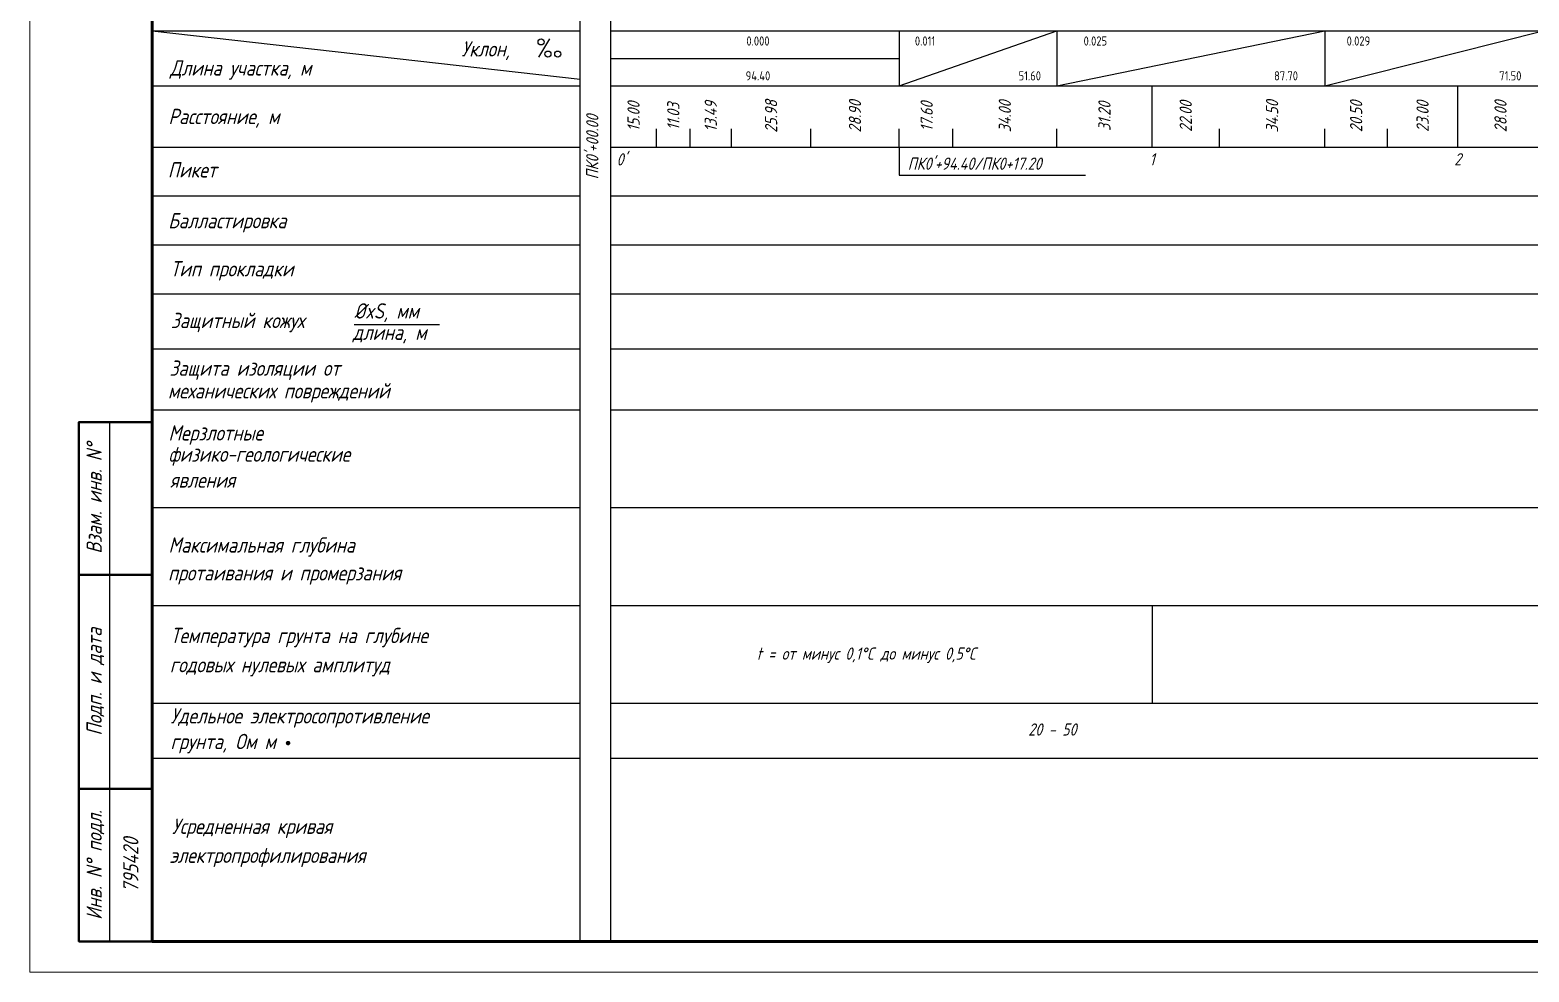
# Model space of a CAD drawing. Extents: x -1282 to 400, y 0 to 1149.
# Drawn here: x -1281.7 to -1036.4, y 554.8 to 709 of the extents above; entities that cross this region are included whole.
import ezdxf
from ezdxf.enums import TextEntityAlignment as Align

# ---------------------------------------------------------------- set-up
doc = ezdxf.new("R2010")
doc.units = 0
doc.layers.add('ИИ_ОФОРМЛЕНИЕ_025', color=7, linetype='Continuous', lineweight=25)
doc.layers.add('ИИ_ПРОФИЛЬ_025', color=7, linetype='Continuous', lineweight=25)
doc.layers.add('Подвал', color=7, linetype='Continuous')
doc.layers.add('ТХ-Л', color=140, linetype='Continuous')
doc.styles.add('VNIPISIMPLEXCUR', font='simplex.shx', dxfattribs={"width": 0.8, "oblique": 15})

# ---------------------------------------------------------------- blocks, each defined once
blk = doc.blocks.new('ИИ14001')
at = {"color": 0}
blk.add_lwpolyline([(0, 0), (1.79, 3)], dxfattribs=at)
for centre in [(0.35, 2.48), (1.47, 0.48), (3.08, 0.48)]:
    blk.add_circle(centre, 0.5, dxfattribs=at)
blk = doc.blocks.new('ИИ04007')
at = {"color": 0, "linetype": 'Continuous', "lineweight": 25}
blk.add_lwpolyline([(-70, 0), (-70, -303), (0, -303), (0, 0), (-70, 0)], close=True, dxfattribs=at)
for points in [[(-70, -154), (0, -154)], [(-70, -154), (0, -161.88)], [(-70, -163), (0, -163)], [(-70, -173), (0, -173)], [(-70, -181), (0, -181)], [(-70, -189), (0, -189)], [(-70, -197), (0, -197)], [(-36.98, -202.05), (-22.99, -202.05)], [(-70, -206), (0, -206)], [(-70, -216), (0, -216)], [(-70, -232), (0, -232)], [(-70, -248), (0, -248)], [(-70, -264), (0, -264)], [(-70, -273), (0, -273)]]:
    blk.add_lwpolyline(points, dxfattribs=at)
at = {"color": 0, "linetype": 'Continuous', "lineweight": 25, "const_width": 0.365}
blk.add_lwpolyline([(-47.96, -270.54, 1), (-47.59, -270.54, 1)], format="xyb", close=True, dxfattribs=at)
at = {"color": 0, "linetype": 'Continuous', "lineweight": 25}
blk.add_blockref('ИИ14001', (-6.73, -158.27), dxfattribs=at)
at = {"color": 0, "linetype": 'Continuous', "lineweight": 25, "style": 'VNIPISIMPLEXCUR', "oblique": 15, "width": 0.8}
for s, p in [('Уклон,', (-19.4, -158.19)), ('Длина участка, м', (-67.09, -161.31)), ('Расстояние, м', (-67.34, -169.25)), ('Пикет', (-67.44, -177.99)), ('Балластировка', (-67.38, -186.3)), ('Тип прокладки', (-67.03, -194.17)), ('%%CxS, мм', (-36.96, -201.07)), ('Защитный кожух', (-66.96, -202.63)), ('длина, м', (-37.2, -204.57)), ('Защита изоляции от', (-67.18, -210.43)), ('механических повреждений', (-67.42, -214.14)), ('Мерзлотные', (-67.34, -221.03)), ('физико-геологические', (-67.34, -224.5)), ('явления', (-67.07, -228.74)), ('Максимальная глубина', (-67.33, -239.37)), ('протаивания и промерзания', (-67.4, -243.93)), ('Температура грунта на глубине', (-67.01, -254.18)), ('годовых нулевых амплитуд', (-67.11, -258.96)), ('Удельное электросопротивление', (-67, -267.33)), ('грунта, Ом м', (-67, -271.53)), ('Усредненная кривая', (-66.76, -285.4)), ('электропрофилирования', (-67.16, -290.15))]:
    blk.add_text(s, height=2.5, dxfattribs=at).set_placement(p)
blk = doc.blocks.new('ИИ02001')
at = {"color": 0, "linetype": 'Continuous', "lineweight": 50, "flags": 128}
for points in [[(0, 85), (-12, 85), (-12, 0), (0, 0)], [(-12, 60), (0, 60)], [(-12, 25), (0, 25)]]:
    blk.add_lwpolyline(points, dxfattribs=at)
at = {"color": 0, "linetype": 'Continuous', "lineweight": 25, "flags": 128}
blk.add_lwpolyline([(-7, 85), (-7, 0)], dxfattribs=at)
at = {"color": 0, "lineweight": 25, "style": 'VNIPISIMPLEXCUR', "oblique": 15, "width": 0.8}
for s, p in [('Взам. инв. N%%D', (-8.25, 72.5)), ('Подп. и дата', (-8.25, 42.5)), ('Инв. N%%d подл.', (-8.25, 12.5))]:
    blk.add_text(s, height=2.5, rotation=90, dxfattribs=at).set_placement(p, align=Align.CENTER)
at = {"color": 0, "lineweight": 25, "style": 'VNIPISIMPLEXCUR', "oblique": 15, "width": 0.8, "flags": 8}
for tag, p in [('А22', (-2.25, 72.5)), ('А20', (-2.25, 12.5))]:
    blk.add_attdef(tag, text='', height=2.5, rotation=90, dxfattribs=at).set_placement(p, align=Align.CENTER)
blk = doc.blocks.new('Siberia.Format{2cbf39c7-8ef5-4aea-8fe3-75a881f60512}')
at = {"layer": 'ИИ_ПРОФИЛЬ_025', "color": 0, "linetype": 'Continuous', "lineweight": 15}
blk.add_lwpolyline([(0, 0), (1682, 0), (1682, 594), (0, 594), (0, 0)], dxfattribs=at)
at = {"layer": 'ИИ_ПРОФИЛЬ_025', "color": 0, "linetype": 'Continuous', "lineweight": 60}
blk.add_lwpolyline([(20, 5), (1677, 5), (1677, 589), (20, 589), (20, 5)], dxfattribs=at)

msp = doc.modelspace()

# ---------------------------------------------------------------- linework, layer by layer
at = {"layer": 'ИИ_ПРОФИЛЬ_025', "flags": 128}
for points in [[(-1186.713, 862.817), (-1186.713, 559.817)], [(-1186.713, 708.817), (-148.113, 708.817)], [(-1186.713, 699.817), (-148.113, 699.817)], [(-1098.113, 689.817), (-1098.113, 699.817)], [(-1048.113, 689.817), (-1048.113, 699.817)], [(-1179.213, 689.817), (-1179.213, 692.817)], [(-1173.698, 689.817), (-1173.698, 692.817)], [(-1166.953, 689.817), (-1166.953, 692.817)], [(-1153.963, 689.817), (-1153.963, 692.817)], [(-1139.513, 689.817), (-1139.513, 692.817)], [(-1130.713, 689.817), (-1130.713, 692.817)], [(-1113.713, 689.817), (-1113.713, 692.817)], [(-1087.113, 689.817), (-1087.113, 692.817)], [(-1069.863, 689.817), (-1069.863, 692.817)], [(-1059.613, 689.817), (-1059.613, 692.817)], [(-1186.713, 689.817), (-148.113, 689.817)], [(-1139.513, 689.817), (-1139.513, 685.22), (-1109.023, 685.22)], [(-1186.713, 681.817), (-148.113, 681.817)], [(-1186.713, 673.817), (-148.113, 673.817)], [(-1186.713, 665.817), (-148.113, 665.817)], [(-1186.713, 656.817), (-148.113, 656.817)], [(-1186.713, 646.817), (-148.113, 646.817)], [(-1186.713, 630.817), (-148.113, 630.817)], [(-1186.713, 614.817), (-148.113, 614.817)], [(-1098.113, 614.817), (-1098.113, 598.817)], [(-1186.713, 598.817), (-148.113, 598.817)], [(-1186.713, 589.817), (-148.113, 589.817)], [(-1148.113, 559.817), (-148.113, 559.817)]]:
    msp.add_lwpolyline(points, dxfattribs=at)
at = {"layer": 'Подвал'}
for p, q in [((-1139.513, 708.817), (-1139.513, 699.817)), ((-1139.513, 699.817), (-1113.713, 708.817)), ((-1113.713, 708.817), (-1113.713, 699.817)), ((-1113.713, 708.817), (-1113.713, 699.817)), ((-1113.713, 699.817), (-1069.863, 708.817)), ((-1069.863, 708.817), (-1069.863, 699.817)), ((-1069.863, 708.817), (-1069.863, 699.817)), ((-1069.863, 699.817), (-1034.113, 708.817))]:
    msp.add_line(p, q, dxfattribs=at)
at = {"layer": 'ТХ-Л'}
msp.add_line((-1186.713, 704.317), (-1139.513, 704.317), dxfattribs=at)

# ---------------------------------------------------------------- block references
at = {"layer": 'ИИ_ОФОРМЛЕНИЕ_025'}
ref = msp.add_blockref('ИИ02001', (-1261.713, 559.817), dxfattribs=at)
ref.add_attrib('А20', '795420', dxfattribs={"layer": '0', "lineweight": 25, "height": 2.5, "rotation": 90, "style": 'VNIPISIMPLEXCUR', "oblique": 15, "width": 0.8, "flags": 8}).set_placement((-1263.963, 572.317), align=Align.CENTER)
at = {"layer": 'ИИ_ПРОФИЛЬ_025', "linetype": 'Continuous'}
msp.add_blockref('Siberia.Format{2cbf39c7-8ef5-4aea-8fe3-75a881f60512}', (-1281.713, 554.817), dxfattribs=at)
at = {"layer": 'ИИ_ПРОФИЛЬ_025'}
msp.add_blockref('ИИ04007', (-1191.713, 862.817), dxfattribs=at)

# ---------------------------------------------------------------- texts
at = {"layer": 'ИИ_ПРОФИЛЬ_025', "style": 'VNIPISIMPLEXCUR', "oblique": 15, "width": 0.8}
for s, p in [('15.00', (-1182.963, 694.817)), ('11.03', (-1176.456, 694.817)), ('13.49', (-1170.326, 694.817)), ('25.98', (-1160.458, 694.817)), ('28.90', (-1146.738, 694.817)), ('17.60', (-1135, 694.817)), ('34.00', (-1122.213, 694.817)), ('31.20', (-1105.913, 694.817)), ('22.00', (-1092.613, 694.817)), ('34.50', (-1078.488, 694.817)), ('20.50', (-1064.738, 694.817)), ('23.00', (-1053.863, 694.817)), ('28.00', (-1041.113, 694.817))]:
    msp.add_text(s, height=2, rotation=90, dxfattribs=at).set_placement(p, align=Align.MIDDLE_CENTER)
msp.add_text("ПК0'+00.00", height=2, rotation=90.0052, dxfattribs=at).set_placement((-1188.713, 689.817), align=Align.CENTER)
for s, p in [("0'", (-1184.926, 686.797)), ('1', (-1098.113, 686.817)), ('2', (-1048.113, 686.817))]:
    msp.add_text(s, height=2, dxfattribs=at).set_placement(p, align=Align.CENTER)
msp.add_text("ПК0'+94.40/ПК0+17.20", height=2, rotation=359.99994, dxfattribs=at).set_placement((-1138.1, 686.097))
for s, p in [('t = от минус 0,1%%DC до минус 0,5%%DC ', (-1144.348, 607.928)), ('20 - 50', (-1114.435, 595.504))]:
    msp.add_text(s, height=2, dxfattribs=at).set_placement(p, align=Align.TOP_CENTER)
at = {"layer": 'Подвал', "char_height": 1.5, "style": 'VNIPISIMPLEXCUR'}
for s, insert, attachment_point in [('\\W0.800;\\W0.8;\\Q0.0;0.011', (-1136.933, 707.917), 1), ('\\W0.800;\\W0.8;\\Q0.0;0.025', (-1109.328, 707.917), 1), ('\\W0.800;\\W0.8;\\Q0.0;0.029', (-1066.288, 707.917), 1), ('\\W0.800;\\W0.8;\\Q0.0;51.60', (-1116.293, 700.717), 9), ('\\W0.800;\\W0.8;\\Q0.0;87.70', (-1074.248, 700.717), 9), ('\\W0.800;\\W0.8;\\Q0.0;71.50', (-1037.688, 700.717), 9)]:
    msp.add_mtext(s, dxfattribs=dict(at, insert=insert, attachment_point=attachment_point))
at = {"layer": 'ТХ-Л', "char_height": 1.5, "style": 'VNIPISIMPLEXCUR'}
for s, insert, attachment_point in [('\\W0.800;\\W0.8;\\Q0.0;0.000', (-1162.604, 707.917), 2), ('{\\Q0;94.40}', (-1162.604, 700.717), 8)]:
    msp.add_mtext(s, dxfattribs=dict(at, insert=insert, attachment_point=attachment_point))

doc.saveas('drawing.dxf')
